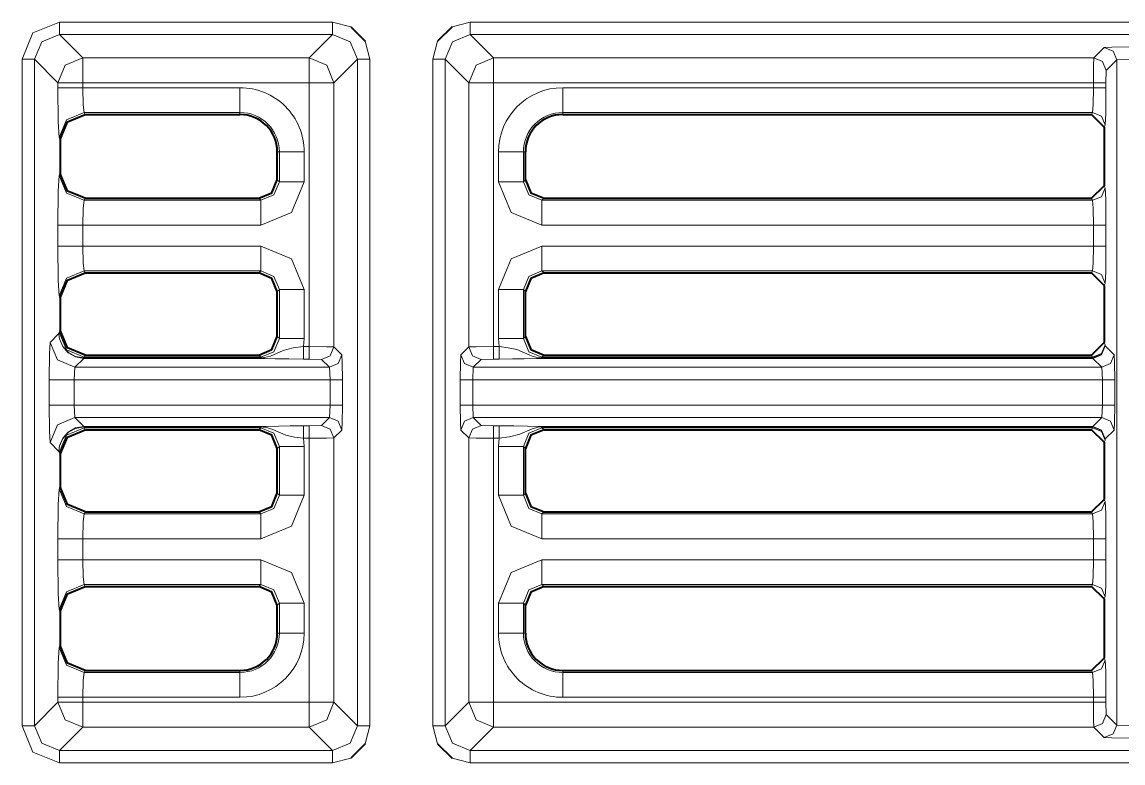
# Model space of a CAD drawing. Header units: millimetres. Extents: x 0 to 2941, y -405 to 1422.
# Drawn here: x 269.33 to 313.55, y 488.2 to 517.98 of the extents above; entities that cross this region are included whole.
import ezdxf

# ---------------------------------------------------------------- set-up
doc = ezdxf.new("R2010")
doc.units = ezdxf.units.MM
doc.layers.add('FINE', color=9, linetype='Continuous')
doc.layers.add('OUTLINE', color=7, linetype='Continuous')

msp = doc.modelspace()

# ---------------------------------------------------------------- linework, layer by layer
at = {"layer": 'FINE', "lineweight": 9}
for p, q in [((270.829, 517.977), (281.804, 517.977)), ((281.804, 517.977), (282.531, 517.789)), ((286.602, 517.789), (287.329, 517.977)), ((287.329, 517.977), (341.909, 517.977)), ((281.804, 517.477), (270.829, 517.477)), ((271.773, 516.534), (270.829, 517.477)), ((283.115, 517.205), (283.303, 516.478)), ((312.384, 516.534), (312.804, 516.954)), ((269.329, 516.478), (269.329, 489.703)), ((269.829, 516.478), (270.773, 515.534)), ((269.829, 489.703), (269.829, 516.478)), ((282.804, 516.478), (281.86, 515.534)), ((282.804, 489.703), (282.804, 516.478)), ((283.303, 516.478), (283.303, 489.703)), ((287.273, 515.534), (286.33, 516.478)), ((288.273, 516.534), (312.384, 516.534)), ((313.304, 516.454), (312.884, 516.034)), ((313.804, 516.479), (313.304, 516.454)), ((313.304, 489.727), (313.304, 516.454)), ((312.884, 516.034), (312.871, 515.534)), ((270.773, 515.534), (270.773, 515.338)), ((271.773, 515.338), (271.773, 515.534)), ((271.773, 515.338), (278.085, 515.338)), ((281.86, 515.534), (281.86, 504.921)), ((287.273, 504.921), (287.273, 515.534)), ((288.273, 515.534), (288.273, 504.934)), ((312.371, 515.534), (288.273, 515.534)), ((312.871, 515.534), (312.871, 515.338)), ((271.863, 514.259), (271.822, 514.34)), ((312.334, 514.34), (291.049, 514.34)), ((291.049, 514.34), (291.049, 514.259)), ((312.293, 514.259), (312.334, 514.34)), ((312.834, 513.84), (312.793, 513.758)), ((270.823, 513.341), (270.864, 513.259)), ((279.666, 512.758), (279.585, 512.758)), ((279.666, 511.561), (279.666, 512.758)), ((280.665, 512.758), (280.665, 511.561)), ((288.469, 511.561), (288.469, 512.758)), ((270.864, 511.893), (270.823, 511.811)), ((279.585, 511.642), (279.666, 511.561)), ((289.467, 511.561), (289.549, 511.642)), ((312.793, 511.394), (312.834, 511.311)), ((271.822, 510.812), (271.863, 510.893)), ((290.298, 510.893), (290.216, 510.812)), ((290.216, 510.812), (312.334, 510.812)), ((312.334, 510.812), (312.293, 510.893)), ((270.773, 509.813), (270.773, 508.973)), ((278.917, 509.813), (271.773, 509.813)), ((271.773, 508.973), (271.773, 509.813)), ((312.371, 509.813), (290.216, 509.813)), ((312.371, 508.973), (312.371, 509.813)), ((312.871, 509.813), (312.871, 508.973)), ((271.773, 508.973), (278.917, 508.973)), ((290.216, 508.973), (312.371, 508.973)), ((271.863, 507.893), (271.822, 507.975)), ((278.917, 507.975), (271.822, 507.975)), ((278.836, 507.893), (278.917, 507.975)), ((290.216, 507.975), (290.298, 507.893)), ((312.334, 507.975), (290.216, 507.975)), ((312.293, 507.893), (312.334, 507.975)), ((312.834, 507.476), (312.793, 507.393)), ((270.823, 506.976), (270.864, 506.893)), ((279.666, 507.226), (279.585, 507.145)), ((279.666, 505.261), (279.666, 507.226)), ((280.665, 507.226), (280.665, 505.261)), ((288.469, 505.261), (288.469, 507.226)), ((289.467, 507.226), (289.467, 505.261)), ((289.549, 507.145), (289.467, 507.226)), ((270.823, 505.511), (270.814, 505.462)), ((270.864, 505.593), (270.823, 505.511)), ((279.585, 505.342), (279.666, 505.261)), ((280.665, 505.261), (280.634, 504.934)), ((288.499, 504.934), (288.469, 505.261)), ((289.467, 505.261), (289.549, 505.342)), ((312.793, 505.094), (312.834, 505.011)), ((280.634, 504.934), (280.86, 504.934)), ((281.86, 504.921), (282.175, 504.606)), ((286.958, 504.606), (287.273, 504.921)), ((288.273, 504.934), (288.499, 504.934)), ((312.834, 505.011), (312.842, 504.963)), ((271.457, 504.106), (271.815, 504.463)), ((271.809, 504.463), (271.815, 504.463)), ((271.815, 504.48), (278.917, 504.48)), ((278.917, 504.463), (271.815, 504.463)), ((271.822, 504.512), (271.863, 504.593)), ((271.822, 504.512), (278.917, 504.512)), ((278.917, 504.512), (278.836, 504.593)), ((280.86, 504.434), (280.634, 504.434)), ((281.36, 504.422), (280.86, 504.434)), ((281.675, 504.106), (281.36, 504.422)), ((287.773, 504.422), (287.458, 504.106)), ((288.273, 504.434), (287.773, 504.422)), ((288.499, 504.434), (288.273, 504.434)), ((290.298, 504.593), (290.216, 504.512)), ((290.216, 504.512), (312.334, 504.512)), ((290.216, 504.48), (312.342, 504.48)), ((312.334, 504.512), (312.293, 504.593)), ((312.342, 504.48), (312.334, 504.512)), ((271.419, 503.606), (271.457, 504.106)), ((271.457, 504.106), (281.675, 504.106)), ((281.701, 503.606), (281.675, 504.106)), ((287.458, 504.106), (287.432, 503.606)), ((312.725, 503.606), (312.699, 504.106)), ((270.42, 503.606), (270.42, 502.581)), ((281.701, 503.606), (271.419, 503.606)), ((271.419, 502.581), (271.419, 503.606)), ((281.701, 502.581), (281.701, 503.606)), ((282.201, 503.606), (282.201, 502.581)), ((286.933, 502.581), (286.933, 503.606)), ((312.725, 503.606), (287.432, 503.606)), ((287.432, 503.606), (287.432, 502.581)), ((312.725, 502.581), (312.725, 503.606)), ((313.225, 503.606), (313.225, 502.581)), ((271.419, 502.581), (281.701, 502.581)), ((271.457, 502.081), (271.419, 502.581)), ((281.675, 502.081), (281.701, 502.581)), ((287.432, 502.581), (312.725, 502.581)), ((287.432, 502.581), (287.458, 502.081)), ((312.699, 502.081), (312.725, 502.581)), ((281.675, 502.081), (271.457, 502.081)), ((271.815, 501.724), (271.457, 502.081)), ((281.36, 501.765), (281.675, 502.081)), ((287.458, 502.081), (287.773, 501.765)), ((312.699, 502.081), (287.458, 502.081)), ((312.342, 501.724), (312.699, 502.081)), ((271.815, 501.724), (271.809, 501.723)), ((271.815, 501.724), (278.917, 501.724)), ((278.917, 501.707), (271.815, 501.707)), ((278.917, 501.675), (271.822, 501.675)), ((271.863, 501.593), (271.822, 501.675)), ((278.836, 501.593), (278.917, 501.675)), ((282.175, 501.581), (281.86, 501.266)), ((287.273, 501.266), (286.958, 501.581)), ((287.773, 501.765), (288.273, 501.753)), ((288.273, 501.753), (288.499, 501.753)), ((290.216, 501.724), (312.342, 501.724)), ((312.342, 501.707), (290.216, 501.707)), ((312.293, 501.593), (312.334, 501.675)), ((312.334, 501.675), (312.342, 501.707)), ((313.199, 501.581), (312.842, 501.224)), ((280.86, 490.647), (280.86, 501.253)), ((281.86, 501.266), (281.86, 490.647)), ((288.499, 501.253), (288.273, 501.253)), ((288.273, 501.253), (288.273, 490.647)), ((288.469, 500.926), (288.499, 501.253)), ((312.834, 501.176), (312.793, 501.093)), ((312.842, 501.224), (312.834, 501.176)), ((270.823, 500.676), (270.864, 500.593)), ((279.666, 500.926), (279.585, 500.845)), ((279.666, 498.961), (279.666, 500.926)), ((288.469, 498.961), (288.469, 500.926)), ((289.467, 500.926), (289.467, 498.961)), ((289.549, 500.845), (289.467, 500.926)), ((270.864, 499.294), (270.823, 499.211)), ((279.585, 499.042), (279.666, 498.961)), ((289.467, 498.961), (289.549, 499.042)), ((312.793, 498.794), (312.834, 498.711)), ((271.822, 498.212), (271.863, 498.293)), ((271.822, 498.212), (278.917, 498.212)), ((278.917, 498.212), (278.836, 498.293)), ((290.298, 498.293), (290.216, 498.212)), ((290.216, 498.212), (312.334, 498.212)), ((312.334, 498.212), (312.293, 498.293)), ((270.773, 497.213), (270.773, 496.373)), ((271.773, 496.373), (271.773, 497.213)), ((278.917, 497.213), (271.773, 497.213)), ((312.371, 497.213), (290.216, 497.213)), ((312.371, 496.373), (312.371, 497.213)), ((312.871, 497.213), (312.871, 496.373)), ((271.773, 496.373), (278.917, 496.373)), ((290.216, 496.373), (312.371, 496.373)), ((271.863, 495.293), (271.822, 495.375)), ((278.917, 495.375), (271.822, 495.375)), ((278.836, 495.293), (278.917, 495.375)), ((290.216, 495.375), (290.298, 495.293)), ((312.834, 494.876), (312.793, 494.793)), ((279.666, 494.626), (279.585, 494.545)), ((280.665, 494.626), (280.665, 493.422)), ((288.469, 493.422), (288.469, 494.626)), ((289.549, 494.545), (289.467, 494.626)), ((270.823, 494.376), (270.864, 494.293)), ((270.864, 492.922), (270.823, 492.84)), ((312.793, 492.422), (312.834, 492.34)), ((271.822, 491.841), (271.863, 491.922)), ((291.049, 491.922), (291.049, 491.841)), ((291.049, 491.841), (312.334, 491.841)), ((312.334, 491.841), (312.293, 491.922)), ((270.773, 490.647), (269.829, 489.703)), ((270.773, 490.842), (270.773, 490.647)), ((278.085, 490.842), (271.773, 490.842)), ((271.773, 490.647), (271.773, 490.842)), ((271.773, 490.647), (280.86, 490.647)), ((281.86, 490.647), (282.804, 489.703)), ((288.273, 490.647), (312.371, 490.647)), ((312.371, 490.842), (291.049, 490.842)), ((312.371, 490.647), (312.371, 490.842)), ((270.829, 488.704), (271.773, 489.647)), ((280.86, 489.647), (271.773, 489.647)), ((281.804, 488.704), (280.86, 489.647)), ((283.303, 489.703), (283.115, 488.976)), ((286.018, 488.976), (285.83, 489.703)), ((288.273, 489.647), (287.329, 488.704)), ((312.384, 489.647), (288.273, 489.647)), ((312.804, 489.227), (312.384, 489.647)), ((313.304, 489.727), (313.804, 489.702)), ((270.829, 488.704), (281.804, 488.704)), ((287.329, 488.704), (342.054, 488.704)), ((287.329, 488.204), (286.602, 488.391)), ((341.909, 488.204), (287.329, 488.204))]:
    msp.add_line(p, q, dxfattribs=at)
for points in [[(270.829, 517.977), (269.769, 517.538), (269.329, 516.478)], [(270.829, 517.477), (270.829, 517.628), (270.829, 517.977)], [(281.804, 517.977), (281.804, 517.628), (281.804, 517.477)], [(287.329, 517.977), (287.329, 517.628), (287.329, 517.477)], [(270.829, 517.477), (270.122, 517.185), (269.829, 516.478)], [(271.773, 516.534), (280.86, 516.534), (281.804, 517.477)], [(282.804, 516.478), (282.511, 517.185), (281.804, 517.477)], [(287.329, 517.477), (286.622, 517.185), (286.33, 516.478)], [(315.829, 516.954), (316.249, 516.534), (341.11, 516.534), (342.054, 517.477), (287.329, 517.477), (288.273, 516.534)], [(285.83, 489.703), (285.83, 516.478), (286.018, 517.205)], [(312.804, 516.954), (313.106, 516.972), (313.804, 516.979)], [(313.304, 516.454), (313.157, 516.807), (312.804, 516.954)], [(269.329, 516.478), (269.678, 516.478), (269.829, 516.478)], [(271.773, 516.534), (271.066, 516.241), (270.773, 515.534)], [(271.773, 515.534), (271.773, 516.232), (271.773, 516.534)], [(280.86, 516.534), (281.567, 516.241), (281.86, 515.534)], [(280.86, 515.534), (280.86, 516.232), (280.86, 516.534)], [(282.804, 516.478), (282.954, 516.478), (283.303, 516.478)], [(285.83, 516.478), (286.179, 516.478), (286.33, 516.478)], [(286.33, 516.478), (286.33, 489.703), (287.273, 490.647), (287.273, 501.266)], [(287.273, 515.534), (287.566, 516.241), (288.273, 516.534)], [(288.273, 515.534), (288.273, 516.232), (288.273, 516.534)], [(312.371, 515.534), (312.375, 516.232), (312.384, 516.534)], [(312.884, 516.034), (312.737, 516.387), (312.384, 516.534)], [(271.773, 515.534), (271.075, 515.534), (270.773, 515.534)], [(271.773, 515.338), (271.075, 515.338), (270.773, 515.338)], [(270.773, 515.338), (270.787, 513.962), (270.823, 513.341)], [(280.86, 504.934), (280.86, 515.534), (271.773, 515.534)], [(271.822, 514.34), (271.787, 514.65), (271.773, 515.338)], [(278.085, 515.338), (278.085, 514.65), (278.085, 514.34)], [(280.86, 515.534), (281.558, 515.534), (281.86, 515.534)], [(287.273, 515.534), (287.575, 515.534), (288.273, 515.534)], [(291.049, 515.338), (312.371, 515.338), (312.371, 515.534)], [(291.049, 515.338), (291.049, 514.65), (291.049, 514.34)], [(312.334, 514.34), (312.36, 514.65), (312.371, 515.338)], [(312.871, 515.534), (312.72, 515.534), (312.371, 515.534)], [(312.371, 515.338), (312.72, 515.338), (312.871, 515.338)], [(312.871, 515.338), (312.86, 514.306), (312.834, 513.84)], [(271.822, 514.34), (271.116, 514.047), (270.823, 513.341)], [(278.085, 514.259), (278.085, 514.34), (271.822, 514.34)], [(312.334, 514.34), (312.687, 514.193), (312.834, 513.84)], [(280.665, 512.758), (279.976, 512.758), (279.666, 512.758)], [(288.469, 512.758), (289.157, 512.758), (289.467, 512.758)], [(289.549, 512.758), (289.467, 512.758), (289.467, 511.561)], [(270.823, 511.811), (270.787, 511.19), (270.773, 509.813)], [(270.823, 511.811), (271.116, 511.105), (271.822, 510.812)], [(278.917, 510.812), (279.448, 511.03), (279.666, 511.561)], [(280.665, 511.561), (280.153, 510.325), (278.917, 509.813)], [(280.665, 511.561), (279.976, 511.561), (279.666, 511.561)], [(289.467, 511.561), (289.157, 511.561), (288.469, 511.561)], [(290.216, 509.813), (288.98, 510.325), (288.469, 511.561)], [(289.467, 511.561), (289.685, 511.03), (290.216, 510.812)], [(312.834, 511.311), (312.687, 510.959), (312.334, 510.812)], [(312.834, 511.311), (312.86, 510.846), (312.871, 509.813)], [(271.773, 509.813), (271.787, 510.502), (271.822, 510.812)], [(271.822, 510.812), (278.917, 510.812), (278.836, 510.893)], [(278.917, 509.813), (278.917, 510.502), (278.917, 510.812)], [(290.216, 510.812), (290.216, 510.502), (290.216, 509.813)], [(312.371, 509.813), (312.36, 510.502), (312.334, 510.812)], [(270.773, 509.813), (271.075, 509.813), (271.773, 509.813)], [(312.871, 509.813), (312.72, 509.813), (312.371, 509.813)], [(270.773, 508.973), (271.075, 508.973), (271.773, 508.973)], [(270.773, 508.973), (270.787, 507.597), (270.823, 506.976)], [(271.822, 507.975), (271.787, 508.285), (271.773, 508.973)], [(278.917, 507.975), (278.917, 508.285), (278.917, 508.973)], [(278.917, 508.973), (280.153, 508.462), (280.665, 507.226)], [(288.469, 507.226), (288.98, 508.462), (290.216, 508.973)], [(290.216, 507.975), (290.216, 508.285), (290.216, 508.973)], [(312.334, 507.975), (312.36, 508.285), (312.371, 508.973)], [(312.871, 508.973), (312.72, 508.973), (312.371, 508.973)], [(312.871, 508.973), (312.86, 507.941), (312.834, 507.476)], [(270.823, 506.976), (271.116, 507.682), (271.822, 507.975)], [(279.666, 507.226), (279.448, 507.757), (278.917, 507.975)], [(290.216, 507.975), (289.685, 507.757), (289.467, 507.226)], [(312.834, 507.476), (312.687, 507.828), (312.334, 507.975)], [(280.665, 507.226), (279.976, 507.226), (279.666, 507.226)], [(289.467, 507.226), (289.157, 507.226), (288.469, 507.226)], [(270.823, 505.511), (271.116, 504.805), (271.822, 504.512)], [(270.814, 505.462), (270.458, 505.106), (270.431, 504.653), (270.42, 503.606)], [(270.458, 505.106), (270.751, 504.399), (271.457, 504.106)], [(270.814, 505.462), (270.814, 505.438), (270.839, 505.247), (270.967, 504.941), (271.19, 504.696), (271.482, 504.536), (271.812, 504.48)], [(270.814, 505.462), (270.814, 505.438), (270.838, 505.244), (270.966, 504.934), (271.188, 504.684), (271.48, 504.521), (271.809, 504.463)], [(278.917, 504.512), (279.448, 504.73), (279.666, 505.261)], [(280.665, 505.261), (279.976, 505.261), (279.666, 505.261)], [(289.467, 505.261), (289.157, 505.261), (288.469, 505.261)], [(289.467, 505.261), (289.685, 504.73), (290.216, 504.512)], [(278.917, 504.48), (278.988, 504.482), (279.074, 504.491), (279.314, 504.551), (279.813, 504.773), (280.227, 504.884), (280.634, 504.934)], [(280.634, 504.934), (280.634, 504.585), (280.634, 504.434)], [(280.86, 504.934), (280.86, 504.585), (280.86, 504.434)], [(280.86, 504.934), (281.558, 504.93), (281.86, 504.921)], [(281.86, 504.921), (281.713, 504.568), (281.36, 504.422)], [(282.175, 504.606), (282.029, 504.253), (281.675, 504.106)], [(282.175, 504.606), (282.193, 504.304), (282.201, 503.606)], [(286.933, 503.606), (286.94, 504.304), (286.958, 504.606)], [(286.958, 504.606), (287.105, 504.253), (287.458, 504.106)], [(287.273, 504.921), (287.575, 504.93), (288.273, 504.934)], [(287.273, 504.921), (287.42, 504.568), (287.773, 504.422)], [(288.273, 504.934), (288.273, 504.585), (288.273, 504.434)], [(288.499, 504.934), (288.499, 504.585), (288.499, 504.434)], [(288.499, 504.934), (288.863, 504.891), (289.206, 504.813), (289.724, 504.588), (289.861, 504.537), (289.968, 504.508), (290.113, 504.485), (290.183, 504.48), (290.216, 504.48)], [(312.834, 505.011), (312.687, 504.659), (312.334, 504.512)], [(312.842, 504.963), (312.695, 504.61), (312.342, 504.463)], [(312.842, 504.963), (312.694, 504.623), (312.342, 504.48)], [(313.199, 504.606), (313.053, 504.253), (312.699, 504.106)], [(312.842, 504.963), (313.199, 504.606), (313.217, 504.304), (313.225, 503.606)], [(271.812, 504.48), (271.81, 504.468), (271.809, 504.463)], [(271.815, 504.48), (271.812, 504.48), (271.822, 504.512)], [(271.815, 504.463), (271.815, 504.468), (271.815, 504.48)], [(278.917, 504.48), (278.917, 504.501), (278.917, 504.512)], [(278.917, 504.48), (278.917, 504.468), (278.917, 504.463)], [(280.634, 504.434), (280.042, 504.437), (279.494, 504.447), (279.086, 504.459), (278.978, 504.463), (278.944, 504.463), (278.917, 504.463)], [(287.458, 504.106), (312.699, 504.106), (312.342, 504.463), (290.216, 504.463)], [(290.216, 504.463), (290.204, 504.463), (290.176, 504.463), (290.117, 504.462), (290.068, 504.46), (289.994, 504.458), (289.5, 504.443), (289.029, 504.437), (288.499, 504.434)], [(290.216, 504.48), (290.216, 504.501), (290.216, 504.512)], [(290.216, 504.48), (290.216, 504.468), (290.216, 504.463)], [(312.342, 504.463), (312.342, 504.468), (312.342, 504.48)], [(270.42, 503.606), (270.721, 503.606), (271.419, 503.606)], [(281.701, 503.606), (282.05, 503.606), (282.201, 503.606)], [(286.933, 503.606), (287.083, 503.606), (287.432, 503.606)], [(313.225, 503.606), (313.074, 503.606), (312.725, 503.606)], [(270.42, 502.581), (270.721, 502.581), (271.419, 502.581)], [(270.42, 502.581), (270.431, 501.534), (270.458, 501.081)], [(281.701, 502.581), (282.05, 502.581), (282.201, 502.581)], [(282.201, 502.581), (282.193, 501.883), (282.175, 501.581)], [(286.933, 502.581), (287.083, 502.581), (287.432, 502.581)], [(286.958, 501.581), (286.94, 501.883), (286.933, 502.581)], [(313.225, 502.581), (313.074, 502.581), (312.725, 502.581)], [(313.225, 502.581), (313.217, 501.883), (313.199, 501.581)], [(270.458, 501.081), (270.751, 501.788), (271.457, 502.081)], [(281.675, 502.081), (282.029, 501.934), (282.175, 501.581)], [(286.958, 501.581), (287.105, 501.934), (287.458, 502.081)], [(313.199, 501.581), (313.053, 501.934), (312.699, 502.081)], [(270.814, 500.725), (270.814, 500.749), (270.838, 500.943), (270.966, 501.253), (271.188, 501.503), (271.48, 501.666), (271.809, 501.723)], [(270.814, 500.725), (270.814, 500.749), (270.839, 500.94), (270.967, 501.246), (271.19, 501.491), (271.482, 501.65), (271.812, 501.707)], [(270.823, 500.676), (271.116, 501.382), (271.822, 501.675)], [(271.809, 501.723), (271.81, 501.719), (271.812, 501.707)], [(271.822, 501.675), (271.812, 501.707), (271.815, 501.707)], [(271.815, 501.707), (271.815, 501.719), (271.815, 501.724)], [(278.917, 501.724), (278.93, 501.724), (278.957, 501.724), (279.016, 501.725), (279.065, 501.727), (279.139, 501.729), (279.633, 501.744), (280.104, 501.75), (280.634, 501.753)], [(278.917, 501.724), (278.917, 501.719), (278.917, 501.707)], [(280.634, 501.253), (280.27, 501.296), (279.927, 501.374), (279.409, 501.599), (279.272, 501.649), (279.166, 501.679), (279.02, 501.702), (278.95, 501.706), (278.917, 501.707)], [(278.917, 501.675), (278.917, 501.686), (278.917, 501.707)], [(279.666, 500.926), (279.448, 501.457), (278.917, 501.675)], [(280.634, 501.753), (280.86, 501.753), (281.36, 501.765)], [(280.634, 501.753), (280.634, 501.602), (280.634, 501.253)], [(280.86, 501.753), (280.86, 501.602), (280.86, 501.253)], [(281.36, 501.765), (281.713, 501.619), (281.86, 501.266)], [(287.273, 501.266), (287.42, 501.619), (287.773, 501.765)], [(288.273, 501.253), (288.273, 501.602), (288.273, 501.753)], [(288.499, 501.253), (288.499, 501.602), (288.499, 501.753)], [(288.499, 501.753), (289.091, 501.75), (289.639, 501.74), (290.047, 501.728), (290.155, 501.724), (290.189, 501.724), (290.216, 501.724)], [(290.216, 501.707), (290.146, 501.705), (290.059, 501.696), (289.82, 501.636), (289.32, 501.414), (288.906, 501.303), (288.499, 501.253)], [(290.216, 501.675), (289.685, 501.457), (289.467, 500.926)], [(290.216, 501.707), (290.216, 501.719), (290.216, 501.724)], [(290.216, 501.675), (290.216, 501.686), (290.216, 501.707)], [(312.334, 501.675), (290.216, 501.675), (290.298, 501.593)], [(312.834, 501.176), (312.687, 501.528), (312.334, 501.675)], [(312.842, 501.224), (312.695, 501.577), (312.342, 501.724)], [(312.342, 501.707), (312.342, 501.719), (312.342, 501.724)], [(312.842, 501.224), (312.694, 501.564), (312.342, 501.707)], [(270.458, 501.081), (270.814, 500.725), (270.823, 500.676)], [(280.86, 501.253), (280.634, 501.253), (280.665, 500.926), (280.665, 498.961), (280.153, 497.725), (278.917, 497.213)], [(281.86, 501.266), (281.558, 501.257), (280.86, 501.253)], [(288.273, 501.253), (287.575, 501.257), (287.273, 501.266)], [(280.665, 500.926), (279.976, 500.926), (279.666, 500.926)], [(289.467, 500.926), (289.157, 500.926), (288.469, 500.926)], [(270.823, 499.211), (270.787, 498.59), (270.773, 497.213)], [(270.823, 499.211), (271.116, 498.505), (271.822, 498.212)], [(278.917, 498.212), (279.448, 498.43), (279.666, 498.961)], [(280.665, 498.961), (279.976, 498.961), (279.666, 498.961)], [(289.467, 498.961), (289.157, 498.961), (288.469, 498.961)], [(290.216, 497.213), (288.98, 497.725), (288.469, 498.961)], [(289.467, 498.961), (289.685, 498.43), (290.216, 498.212)], [(312.334, 498.212), (312.687, 498.359), (312.834, 498.711)], [(312.834, 498.711), (312.86, 498.246), (312.871, 497.213)], [(271.773, 497.213), (271.787, 497.902), (271.822, 498.212)], [(278.917, 497.213), (278.917, 497.902), (278.917, 498.212)], [(290.216, 497.213), (290.216, 497.902), (290.216, 498.212)], [(312.371, 497.213), (312.36, 497.902), (312.334, 498.212)], [(270.773, 497.213), (271.075, 497.213), (271.773, 497.213)], [(312.371, 497.213), (312.72, 497.213), (312.871, 497.213)], [(270.773, 496.373), (271.075, 496.373), (271.773, 496.373)], [(270.773, 496.373), (270.787, 494.997), (270.823, 494.376)], [(271.822, 495.375), (271.787, 495.685), (271.773, 496.373)], [(278.917, 495.375), (278.917, 495.685), (278.917, 496.373)], [(278.917, 496.373), (280.153, 495.862), (280.665, 494.626)], [(288.469, 494.626), (288.98, 495.862), (290.216, 496.373)], [(290.216, 496.373), (290.216, 495.685), (290.216, 495.375)], [(312.334, 495.375), (312.36, 495.685), (312.371, 496.373)], [(312.371, 496.373), (312.72, 496.373), (312.871, 496.373)], [(312.871, 496.373), (312.86, 495.341), (312.834, 494.876)], [(270.823, 494.376), (271.116, 495.082), (271.822, 495.375)], [(279.666, 494.626), (279.448, 495.157), (278.917, 495.375)], [(290.216, 495.375), (289.685, 495.157), (289.467, 494.626)], [(312.293, 495.293), (312.334, 495.375), (290.216, 495.375)], [(312.334, 495.375), (312.687, 495.228), (312.834, 494.876)], [(279.585, 493.422), (279.666, 493.422), (279.666, 494.626)], [(279.666, 494.626), (279.976, 494.626), (280.665, 494.626)], [(288.469, 494.626), (289.157, 494.626), (289.467, 494.626)], [(289.467, 494.626), (289.467, 493.422), (289.549, 493.422)], [(279.666, 493.422), (279.976, 493.422), (280.665, 493.422)], [(288.469, 493.422), (289.157, 493.422), (289.467, 493.422)], [(270.823, 492.84), (270.787, 492.219), (270.773, 490.842)], [(270.823, 492.84), (271.116, 492.134), (271.822, 491.841)], [(312.334, 491.841), (312.687, 491.988), (312.834, 492.34)], [(312.834, 492.34), (312.86, 491.875), (312.871, 490.842)], [(271.773, 490.842), (271.787, 491.531), (271.822, 491.841)], [(271.822, 491.841), (278.085, 491.841), (278.085, 491.922)], [(278.085, 490.842), (278.085, 491.531), (278.085, 491.841)], [(291.049, 490.842), (291.049, 491.531), (291.049, 491.841)], [(312.371, 490.842), (312.36, 491.531), (312.334, 491.841)], [(270.773, 490.842), (271.075, 490.842), (271.773, 490.842)], [(270.773, 490.647), (271.075, 490.647), (271.773, 490.647)], [(270.773, 490.647), (271.066, 489.94), (271.773, 489.647)], [(271.773, 489.647), (271.773, 489.949), (271.773, 490.647)], [(280.86, 490.647), (281.558, 490.647), (281.86, 490.647)], [(281.86, 490.647), (281.567, 489.94), (280.86, 489.647)], [(280.86, 489.647), (280.86, 489.949), (280.86, 490.647)], [(287.273, 490.647), (287.575, 490.647), (288.273, 490.647)], [(288.273, 489.647), (287.566, 489.94), (287.273, 490.647)], [(288.273, 489.647), (288.273, 489.949), (288.273, 490.647)], [(312.371, 490.842), (312.72, 490.842), (312.871, 490.842)], [(312.371, 490.647), (312.72, 490.647), (312.871, 490.647)], [(312.384, 489.647), (312.375, 489.949), (312.371, 490.647)], [(312.871, 490.842), (312.871, 490.647), (312.884, 490.147), (313.304, 489.727)], [(312.384, 489.647), (312.737, 489.794), (312.884, 490.147)], [(269.829, 489.703), (269.678, 489.703), (269.329, 489.703)], [(269.329, 489.703), (269.769, 488.643), (270.829, 488.204)], [(269.829, 489.703), (270.122, 488.996), (270.829, 488.704)], [(281.804, 488.704), (282.511, 488.996), (282.804, 489.703)], [(282.804, 489.703), (282.954, 489.703), (283.303, 489.703)], [(285.83, 489.703), (286.179, 489.703), (286.33, 489.703)], [(286.33, 489.703), (286.622, 488.996), (287.329, 488.704)], [(312.804, 489.227), (313.157, 489.374), (313.304, 489.727)], [(313.804, 489.202), (313.106, 489.209), (312.804, 489.227)], [(270.829, 488.204), (270.829, 488.552), (270.829, 488.704)], [(281.804, 488.704), (281.804, 488.552), (281.804, 488.204)], [(287.329, 488.704), (287.329, 488.552), (287.329, 488.204)], [(282.531, 488.391), (281.804, 488.204), (270.829, 488.204)]]:
    msp.add_lwpolyline(points, dxfattribs=at)
for points in [[(280.665, 512.758, 0.414238), (278.085, 515.338)], [(291.049, 515.338, 0.414204), (288.469, 512.758)], [(279.666, 512.758, 0.414206), (278.085, 514.34)], [(291.049, 514.34, 0.414222), (289.467, 512.758)], [(278.085, 491.841, 0.414158), (279.666, 493.422)], [(278.085, 490.842, 0.414189), (280.665, 493.422)], [(288.469, 493.422, 0.414223), (291.049, 490.842)], [(289.467, 493.422, 0.414269), (291.049, 491.841)]]:
    msp.add_lwpolyline(points, format="xyb", dxfattribs=at)
at = {"layer": 'OUTLINE', "lineweight": 40}
for p, q in [((282.531, 517.789), (283.115, 517.205)), ((286.602, 517.789), (286.018, 517.205)), ((271.863, 514.259), (278.085, 514.259)), ((291.049, 514.259), (312.293, 514.259)), ((312.793, 513.758), (312.293, 514.259)), ((312.793, 513.758), (312.793, 511.394)), ((270.864, 513.259), (270.864, 511.893)), ((279.585, 511.642), (279.585, 512.758)), ((289.549, 511.642), (289.549, 512.758)), ((312.293, 510.893), (312.793, 511.394)), ((271.863, 510.893), (278.836, 510.893)), ((290.298, 510.893), (312.293, 510.893)), ((271.863, 507.893), (278.836, 507.893)), ((290.298, 507.893), (312.293, 507.893)), ((312.793, 507.393), (312.293, 507.893)), ((312.793, 507.393), (312.793, 505.094)), ((270.864, 506.893), (270.864, 505.593)), ((279.585, 505.342), (279.585, 507.145)), ((289.549, 505.342), (289.549, 507.145)), ((312.293, 504.593), (312.793, 505.094)), ((271.863, 504.593), (278.836, 504.593)), ((290.298, 504.593), (312.293, 504.593)), ((271.863, 501.593), (278.836, 501.593)), ((290.298, 501.593), (312.293, 501.593)), ((312.793, 501.093), (312.293, 501.593)), ((312.793, 501.093), (312.793, 498.794)), ((279.585, 499.042), (279.585, 500.845)), ((289.549, 499.042), (289.549, 500.845)), ((270.864, 500.593), (270.864, 499.294)), ((312.293, 498.293), (312.793, 498.794)), ((271.863, 498.293), (278.836, 498.293)), ((290.298, 498.293), (312.293, 498.293)), ((271.863, 495.293), (278.836, 495.293)), ((290.298, 495.293), (312.293, 495.293)), ((312.793, 494.793), (312.293, 495.293)), ((279.585, 493.422), (279.585, 494.545)), ((289.549, 493.422), (289.549, 494.545)), ((312.793, 494.793), (312.793, 492.422)), ((270.864, 494.293), (270.864, 492.922)), ((312.293, 491.922), (312.793, 492.422)), ((271.863, 491.922), (278.085, 491.922)), ((291.049, 491.922), (312.293, 491.922)), ((283.115, 488.976), (282.531, 488.391)), ((286.018, 488.976), (286.602, 488.391))]:
    msp.add_line(p, q, dxfattribs=at)
for points in [[(270.864, 513.259), (271.157, 513.966), (271.863, 514.259)], [(271.863, 510.893), (271.157, 511.186), (270.864, 511.893)], [(278.836, 510.893), (279.365, 511.113), (279.585, 511.642)], [(289.549, 511.642), (289.768, 511.113), (290.298, 510.893)], [(270.864, 506.893), (271.157, 507.601), (271.863, 507.893)], [(279.585, 507.145), (279.365, 507.674), (278.836, 507.893)], [(290.298, 507.893), (289.768, 507.674), (289.549, 507.145)], [(271.863, 504.593), (271.157, 504.886), (270.864, 505.593)], [(278.836, 504.593), (279.365, 504.813), (279.585, 505.342)], [(289.549, 505.342), (289.768, 504.813), (290.298, 504.593)], [(270.864, 500.593), (271.157, 501.3), (271.863, 501.593)], [(279.585, 500.845), (279.365, 501.374), (278.836, 501.593)], [(290.298, 501.593), (289.768, 501.374), (289.549, 500.845)], [(271.863, 498.293), (271.157, 498.586), (270.864, 499.294)], [(278.836, 498.293), (279.365, 498.513), (279.585, 499.042)], [(289.549, 499.042), (289.768, 498.513), (290.298, 498.293)], [(270.864, 494.293), (271.157, 495), (271.863, 495.293)], [(279.585, 494.545), (279.365, 495.074), (278.836, 495.293)], [(290.298, 495.293), (289.768, 495.074), (289.549, 494.545)], [(271.863, 491.922), (271.157, 492.215), (270.864, 492.922)]]:
    msp.add_lwpolyline(points, dxfattribs=at)
for points in [[(279.585, 512.758, 0.414214), (278.085, 514.258)], [(291.049, 514.258, 0.414205), (289.549, 512.758)], [(278.085, 491.922, 0.414214), (279.585, 493.422)], [(289.549, 493.422, 0.414222), (291.049, 491.922)]]:
    msp.add_lwpolyline(points, format="xyb", dxfattribs=at)

doc.saveas('drawing.dxf')
